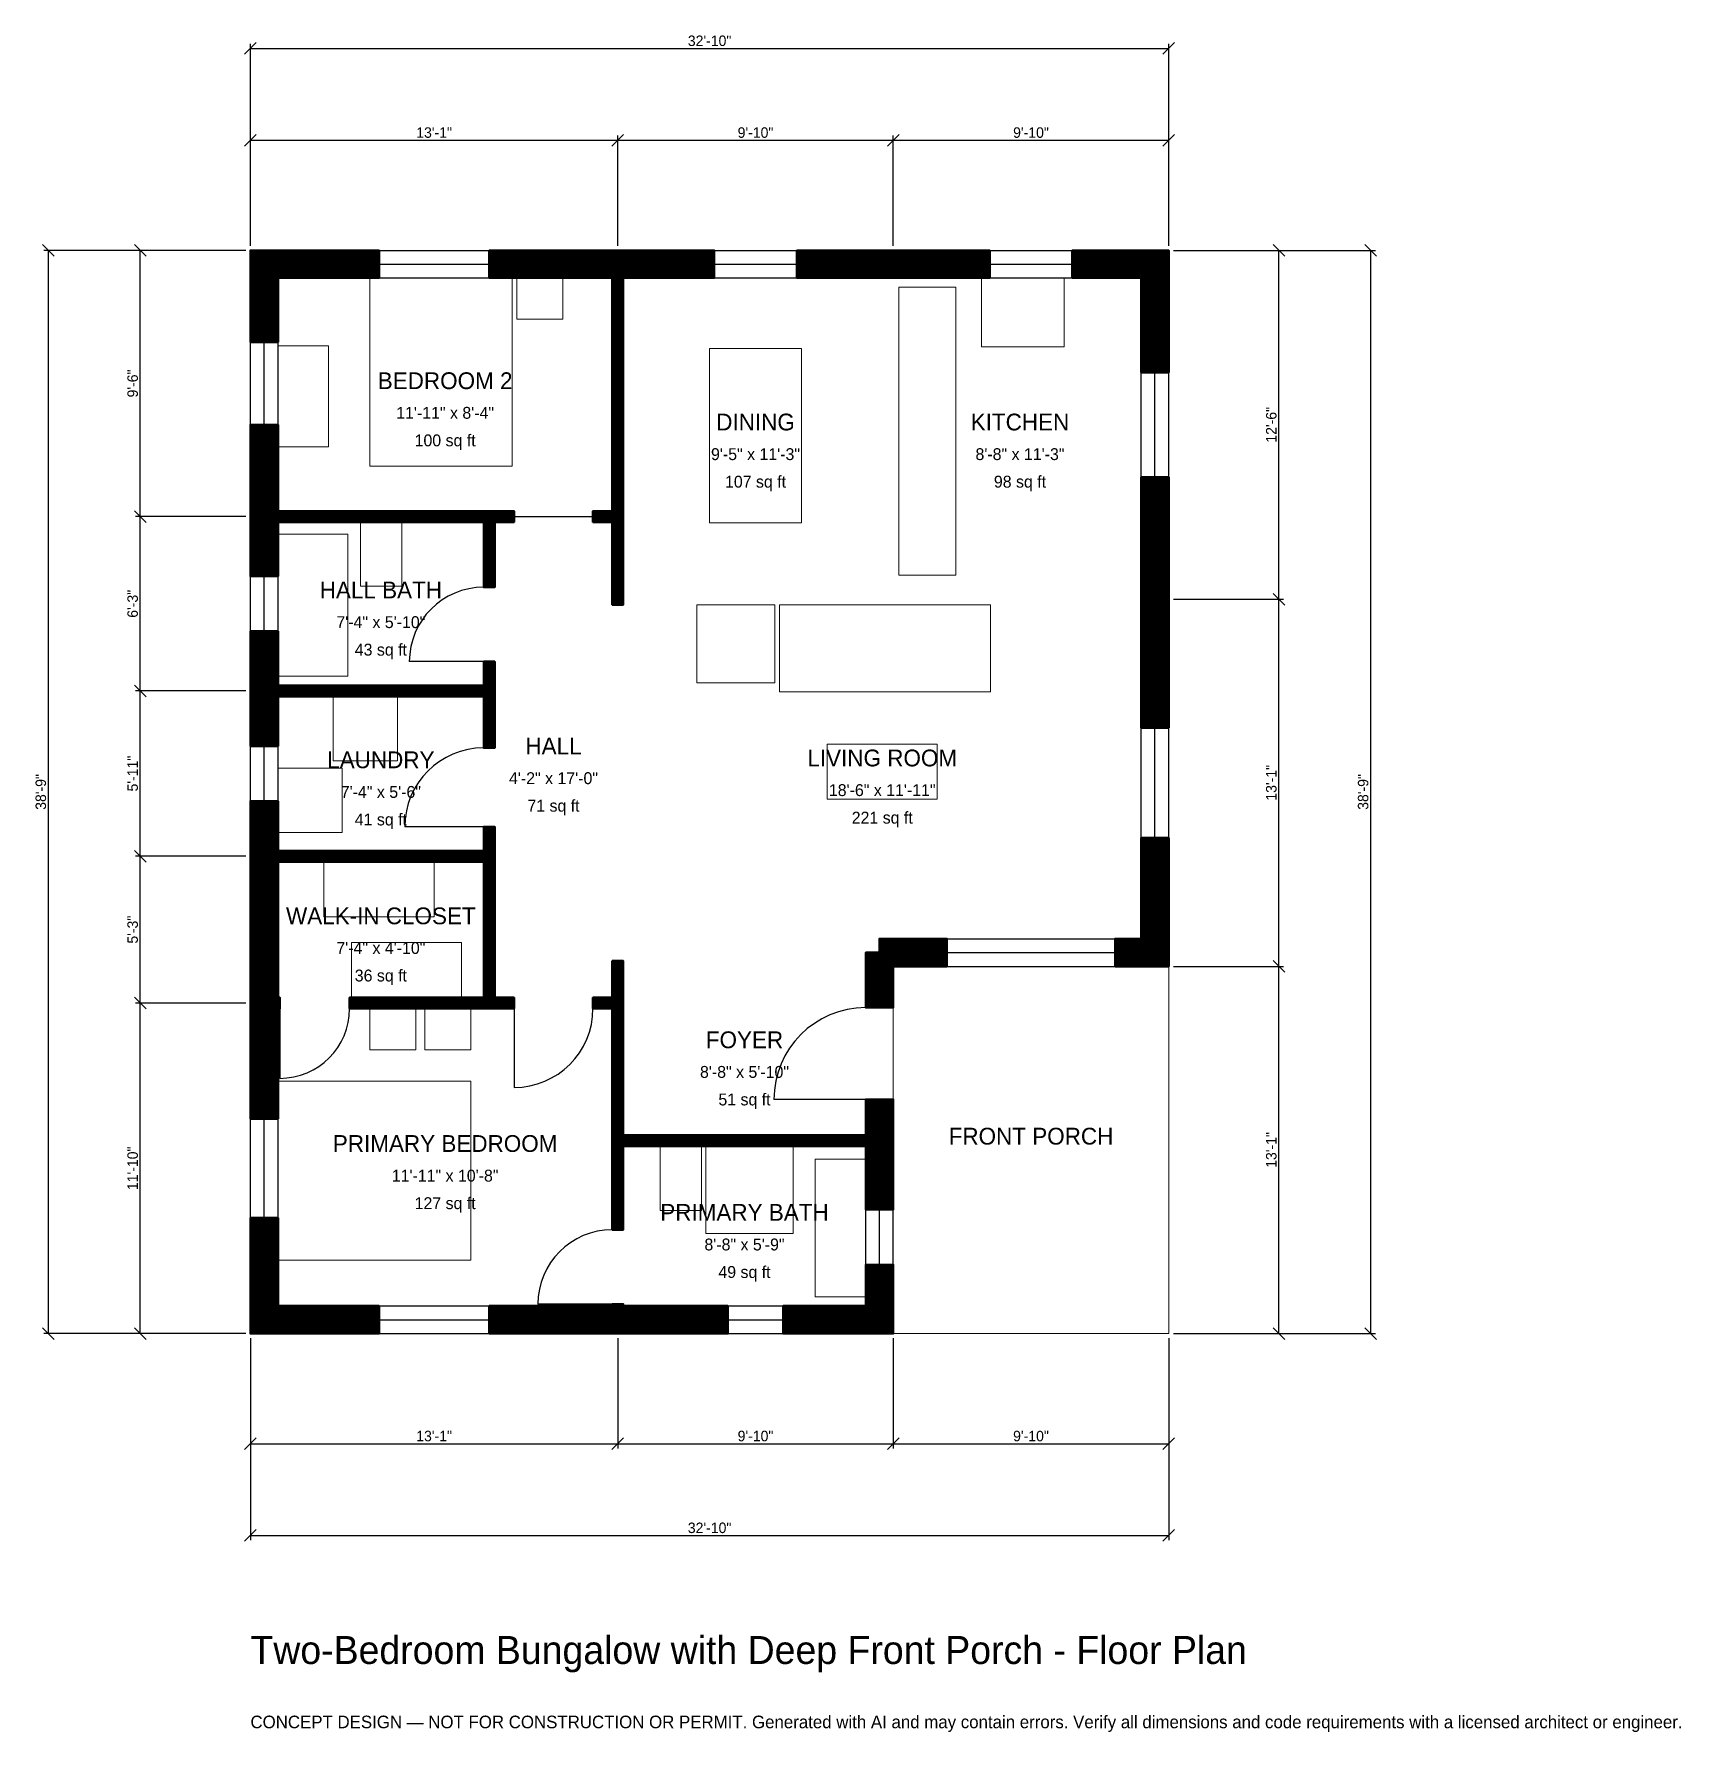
# Model space of a CAD drawing. Header units: inches. Extents: x -93 to 613, y -171 to 557.
import ezdxf
from ezdxf.enums import TextEntityAlignment as Align

# ---------------------------------------------------------------- set-up
doc = ezdxf.new("R2010")
doc.units = ezdxf.units.IN
doc.header["$MEASUREMENT"] = 0
doc.linetypes.add('DASHED', pattern=[0.6, 0.5, -0.1])
for name, color, linetype, lineweight in [('A-ANNO-DIMS', 1, 'Continuous', 13), ('A-ANNO-TEXT', 7, 'Continuous', 18), ('A-AREA-IDEN', 7, 'Continuous', 18), ('A-DOOR', 2, 'Continuous', 25), ('A-FLOR-FIXT', 9, 'Continuous', 13), ('A-FURN', 9, 'Continuous', 13), ('A-GLAZ', 4, 'Continuous', 25), ('A-SITE-PAVE', 8, 'Continuous', 13), ('A-WALL', 7, 'Continuous', 50), ('A-WALL-PATT', 8, 'Continuous', 13)]:
    doc.layers.add(name, color=color, linetype=linetype, lineweight=lineweight)
doc.dimstyles.new('PLAN', dxfattribs={"dimtxt": 4.5, "dimasz": 3, "dimexe": 2, "dimexo": 2, "dimgap": 1, "dimtad": 1, "dimdec": 0, "dimlunit": 4, "dimtsz": 2.5, "dimcen": 2.5, "dimclrd": 1, "dimclre": 1, "dimazin": 3, "dimtfac": 1, "dimtmove": 0, "dimatfit": 3})

msp = doc.modelspace()

# ---------------------------------------------------------------- hatches: boundary and pattern name
at = {"layer": 'A-WALL-PATT'}
h = msp.add_hatch(dxfattribs=at)
h.set_pattern_fill('ANSI31', color=8, scale=0.8)
h.paths.add_polyline_path([(0, 0), (0, 11.811), (0, 11.811), (0, 49.6063), (11.811, 49.6063), (11.811, 11.811), (55.1181, 11.811), (55.1181, 0), (11.811, 0), (11.811, 0), (0, 0), (0, 0), (0, 0)])
h.paths.add_polyline_path([(0, 135.8268), (0, 139.3701), (0, 139.3701), (0, 144.0945), (0, 144.0945), (0, 147.6378), (0, 198.8189), (0, 202.3622), (0, 202.3622), (0, 207.0866), (0, 207.0866), (0, 210.6299), (0, 228.3465), (11.811, 228.3465), (11.811, 210.6299), (11.811, 207.0866), (100, 207.0866), (100, 217.3228), (104.7244, 217.3228), (104.7244, 207.0866), (104.7244, 202.3622), (104.7244, 144.0945), (112.9921, 144.0945), (112.9921, 139.3701), (104.7244, 139.3701), (100, 139.3701), (42.5197, 139.3701), (42.5197, 144.0945), (100, 144.0945), (100, 202.3622), (11.811, 202.3622), (11.811, 198.8189), (11.811, 147.6378), (11.811, 144.0945), (12.5984, 144.0945), (12.5984, 139.3701), (11.811, 139.3701), (11.811, 135.8268), (11.811, 92.126), (0, 92.126), (0, 135.8268)])
h.paths.add_polyline_path([(0, 269.685), (0, 273.2283), (0, 273.2283), (0, 277.9528), (0, 277.9528), (0, 281.4961), (0, 301.1811), (11.811, 301.1811), (11.811, 281.4961), (11.811, 277.9528), (100, 277.9528), (100, 288.189), (104.7244, 288.189), (104.7244, 277.9528), (104.7244, 273.2283), (104.7244, 251.1811), (100, 251.1811), (100, 273.2283), (11.811, 273.2283), (11.811, 269.685), (11.811, 251.9685), (0, 251.9685), (0, 269.685)])
h.paths.add_polyline_path([(0, 344.4882), (0, 348.0315), (0, 348.0315), (0, 352.7559), (0, 352.7559), (0, 356.2992), (0, 389.7638), (11.811, 389.7638), (11.811, 356.2992), (11.811, 352.7559), (100, 352.7559), (104.7244, 352.7559), (112.9921, 352.7559), (112.9921, 348.0315), (104.7244, 348.0315), (104.7244, 320.0787), (100, 320.0787), (100, 348.0315), (11.811, 348.0315), (11.811, 344.4882), (11.811, 324.8031), (0, 324.8031), (0, 344.4882)])
h.paths.add_polyline_path([(0, 452.7559), (0, 452.7559), (0, 464.5669), (0, 464.5669), (0, 464.567), (11.811, 464.567), (11.811, 464.5669), (55.1181, 464.5669), (55.1181, 452.7559), (11.811, 452.7559), (11.811, 425.1968), (0, 425.1968), (0, 452.7559)])
h.paths.add_polyline_path([(151.5748, 464.5669), (155.1181, 464.5669), (155.1181, 464.567), (159.8425, 464.567), (159.8425, 464.5669), (163.3858, 464.5669), (198.8189, 464.5669), (198.8189, 452.7559), (163.3858, 452.7559), (159.8425, 452.7559), (159.8425, 352.7559), (159.8425, 348.0315), (159.8425, 312.5984), (155.1181, 312.5984), (155.1181, 348.0315), (146.8504, 348.0315), (146.8504, 352.7559), (155.1181, 352.7559), (155.1181, 452.7559), (151.5748, 452.7559), (102.3622, 452.7559), (102.3622, 464.5669), (151.5748, 464.5669)])
h.paths.add_polyline_path([(269.685, 464.5669), (281.4961, 464.5669), (316.9291, 464.5669), (316.9291, 452.7559), (281.4961, 452.7559), (269.685, 452.7559), (234.252, 452.7559), (234.252, 464.5669), (269.685, 464.5669)])
h.paths.add_polyline_path([(381.8898, 464.5669), (381.8898, 464.567), (393.7008, 464.567), (393.7008, 464.5669), (393.7008, 464.5669), (393.7008, 452.7559), (393.7008, 452.7559), (393.7008, 412.2047), (381.8898, 412.2047), (381.8898, 452.7559), (352.3622, 452.7559), (352.3622, 464.5669), (381.8898, 464.5669)])
h.paths.add_polyline_path([(393.7008, 320.8661), (393.7008, 309.0551), (393.7008, 259.8425), (381.8898, 259.8425), (381.8898, 309.0551), (381.8898, 320.8661), (381.8898, 367.3228), (393.7008, 367.3228), (393.7008, 320.8661)])
h.paths.add_polyline_path([(393.7008, 169.2913), (393.7008, 169.2913), (393.7008, 157.4803), (393.7008, 157.4803), (393.7008, 157.4803), (381.8898, 157.4803), (381.8898, 157.4803), (370.6693, 157.4803), (370.6693, 169.2913), (381.8898, 169.2913), (381.8898, 212.5984), (393.7008, 212.5984), (393.7008, 169.2913)])
h.paths.add_polyline_path([(275.5906, 157.4803), (275.5906, 139.7638), (263.7795, 139.7638), (263.7795, 163.3858), (269.685, 163.3858), (269.685, 169.2913), (298.622, 169.2913), (298.622, 157.4803), (275.5906, 157.4803)])
h.paths.add_polyline_path([(275.5906, 88.5827), (275.5906, 85.0394), (275.5906, 85.0394), (275.5906, 80.315), (275.5906, 80.315), (275.5906, 76.7717), (275.5906, 53.1496), (263.7795, 53.1496), (263.7795, 76.7717), (263.7795, 80.315), (159.8425, 80.315), (159.8425, 44.4882), (155.1181, 44.4882), (155.1181, 80.315), (155.1181, 85.0394), (155.1181, 139.3701), (146.8504, 139.3701), (146.8504, 144.0945), (155.1181, 144.0945), (155.1181, 159.8425), (159.8425, 159.8425), (159.8425, 144.0945), (159.8425, 139.3701), (159.8425, 85.0394), (263.7795, 85.0394), (263.7795, 88.5827), (263.7795, 100.3937), (275.5906, 100.3937), (275.5906, 88.5827)])
h.paths.add_polyline_path([(275.5906, 11.811), (275.5906, 11.811), (275.5906, 0), (275.5906, 0), (275.5906, 0), (263.7795, 0), (263.7795, 0), (228.3465, 0), (228.3465, 11.811), (263.7795, 11.811), (263.7795, 29.5276), (275.5906, 29.5276), (275.5906, 11.811)])
h.paths.add_polyline_path([(163.3858, 0), (159.8425, 0), (159.8425, 0), (155.1181, 0), (155.1181, 0), (151.5748, 0), (102.3622, 0), (102.3622, 11.811), (151.5748, 11.811), (155.1181, 11.811), (155.1181, 12.5984), (159.8425, 12.5984), (159.8425, 11.811), (163.3858, 11.811), (204.7244, 11.811), (204.7244, 0), (163.3858, 0)])

# ---------------------------------------------------------------- linework, layer by layer
at = {"layer": 'A-DOOR'}
for p, q in [((112.9921, 350.3937), (146.8504, 350.3937)), ((100, 288.189), (68.1102, 288.189)), ((100, 217.3228), (66.1417, 217.3228)), ((12.5984, 139.3701), (12.5984, 109.4488)), ((112.9921, 139.3701), (112.9921, 105.5118)), ((263.7795, 100.3937), (224.4094, 100.3937)), ((155.1181, 12.5984), (123.2283, 12.5984))]:
    msp.add_line(p, q, dxfattribs=at)
for centre, radius, start, end in [((100, 288.189), 31.8898, 90, 180), ((100, 217.3228), 33.8583, 90, 180), ((12.5984, 139.3701), 29.9213, 270, 360), ((112.9921, 139.3701), 33.8583, 270, 360), ((263.7795, 100.3937), 39.3701, 90, 180), ((155.1181, 12.5984), 31.8898, 90, 180)]:
    msp.add_arc(centre, radius, start, end, dxfattribs=at)
at = {"layer": 'A-FLOR-FIXT'}
for points in [[(277.9528, 325.1969), (302.3622, 325.1969), (302.3622, 448.8189), (277.9528, 448.8189)], [(11.811, 281.8898), (41.7323, 281.8898), (41.7323, 342.9134), (11.811, 342.9134)], [(47.2441, 320.4724), (64.9606, 320.4724), (64.9606, 348.0315), (47.2441, 348.0315)], [(175.5906, 52.7559), (193.3071, 52.7559), (193.3071, 80.315), (175.5906, 80.315)], [(195.2756, 42.9134), (232.6772, 42.9134), (232.6772, 80.315), (195.2756, 80.315)], [(242.126, 15.748), (263.7795, 15.748), (263.7795, 74.8031), (242.126, 74.8031)]]:
    msp.add_lwpolyline(points, close=True, dxfattribs=at)
at = {"layer": 'A-FURN'}
for points in [[(51.1811, 372.0472), (112.2047, 372.0472), (112.2047, 452.7559), (51.1811, 452.7559)], [(114.1732, 435.0394), (133.8583, 435.0394), (133.8583, 452.7559), (114.1732, 452.7559)], [(313.3858, 423.2283), (348.8189, 423.2283), (348.8189, 452.7559), (313.3858, 452.7559)], [(11.811, 380.315), (33.4646, 380.315), (33.4646, 423.622), (11.811, 423.622)], [(196.8504, 347.6378), (236.2205, 347.6378), (236.2205, 422.4409), (196.8504, 422.4409)], [(191.3386, 279.1339), (224.8031, 279.1339), (224.8031, 312.5984), (191.3386, 312.5984)], [(226.7717, 275.1969), (317.3228, 275.1969), (317.3228, 312.5984), (226.7717, 312.5984)], [(35.4331, 245.6693), (62.9921, 245.6693), (62.9921, 273.2283), (35.4331, 273.2283)], [(247.2441, 229.1339), (294.4882, 229.1339), (294.4882, 252.7559), (247.2441, 252.7559)], [(11.811, 214.9606), (39.3701, 214.9606), (39.3701, 242.5197), (11.811, 242.5197)], [(31.4961, 178.7402), (78.7402, 178.7402), (78.7402, 202.3622), (31.4961, 202.3622)], [(43.3071, 144.0945), (90.5512, 144.0945), (90.5512, 167.7165), (43.3071, 167.7165)], [(51.1811, 121.6535), (70.8661, 121.6535), (70.8661, 139.3701), (51.1811, 139.3701)], [(74.8031, 121.6535), (94.4882, 121.6535), (94.4882, 139.3701), (74.8031, 139.3701)], [(11.811, 31.4961), (94.4882, 31.4961), (94.4882, 108.2677), (11.811, 108.2677)]]:
    msp.add_lwpolyline(points, close=True, dxfattribs=at)
at = {"layer": 'A-GLAZ'}
for p, q in [((55.1181, 464.5669), (102.3622, 464.5669)), ((198.8189, 464.5669), (234.252, 464.5669)), ((316.9291, 464.5669), (352.3622, 464.5669)), ((55.1181, 458.6614), (102.3622, 458.6614)), ((55.1181, 452.7559), (102.3622, 452.7559)), ((198.8189, 458.6614), (234.252, 458.6614)), ((198.8189, 452.7559), (234.252, 452.7559)), ((316.9291, 458.6614), (352.3622, 458.6614)), ((316.9291, 452.7559), (352.3622, 452.7559)), ((0, 389.7638), (0, 425.1968)), ((5.9055, 389.7638), (5.9055, 425.1968)), ((11.811, 389.7638), (11.811, 425.1968)), ((381.8898, 367.3228), (381.8898, 412.2047)), ((387.7953, 367.3228), (387.7953, 412.2047)), ((393.7008, 367.3228), (393.7008, 412.2047)), ((0, 301.1811), (0, 324.8031)), ((5.9055, 301.1811), (5.9055, 324.8031)), ((11.811, 301.1811), (11.811, 324.8031)), ((381.8898, 212.5984), (381.8898, 259.8425)), ((387.7953, 212.5984), (387.7953, 259.8425)), ((393.7008, 212.5984), (393.7008, 259.8425)), ((0, 228.3465), (0, 251.9685)), ((5.9055, 228.3465), (5.9055, 251.9685)), ((11.811, 228.3465), (11.811, 251.9685)), ((298.622, 169.2913), (370.6693, 169.2913)), ((298.622, 163.3858), (370.6693, 163.3858)), ((298.622, 157.4803), (370.6693, 157.4803)), ((0, 49.6063), (0, 92.126)), ((5.9055, 49.6063), (5.9055, 92.126)), ((11.811, 49.6063), (11.811, 92.126)), ((263.7795, 29.5276), (263.7795, 53.1496)), ((269.685, 29.5276), (269.685, 53.1496)), ((275.5906, 29.5276), (275.5906, 53.1496)), ((55.1181, 11.811), (102.3622, 11.811)), ((204.7244, 11.811), (228.3465, 11.811)), ((55.1181, 5.9055), (102.3622, 5.9055)), ((55.1181, 0), (102.3622, 0)), ((204.7244, 5.9055), (228.3465, 5.9055)), ((204.7244, 0), (228.3465, 0))]:
    msp.add_line(p, q, dxfattribs=at)
at = {"layer": 'A-SITE-PAVE', "linetype": 'DASHED'}
msp.add_lwpolyline([(275.5906, 0), (393.7008, 0), (393.7008, 157.4803), (275.5906, 157.4803)], close=True, dxfattribs=at)
at = {"layer": 'A-WALL'}
for points in [[(0, 452.7559), (0, 452.7559), (0, 464.5669), (0, 464.5669), (0, 464.567), (11.811, 464.567), (11.811, 464.5669), (55.1181, 464.5669), (55.1181, 452.7559), (11.811, 452.7559), (11.811, 425.1968), (0, 425.1968), (0, 452.7559)], [(151.5748, 464.5669), (155.1181, 464.5669), (155.1181, 464.567), (159.8425, 464.567), (159.8425, 464.5669), (163.3858, 464.5669), (198.8189, 464.5669), (198.8189, 452.7559), (163.3858, 452.7559), (159.8425, 452.7559), (159.8425, 352.7559), (159.8425, 348.0315), (159.8425, 312.5984), (155.1181, 312.5984), (155.1181, 348.0315), (146.8504, 348.0315), (146.8504, 352.7559), (155.1181, 352.7559), (155.1181, 452.7559), (151.5748, 452.7559), (102.3622, 452.7559), (102.3622, 464.5669), (151.5748, 464.5669)], [(269.685, 464.5669), (281.4961, 464.5669), (316.9291, 464.5669), (316.9291, 452.7559), (281.4961, 452.7559), (269.685, 452.7559), (234.252, 452.7559), (234.252, 464.5669), (269.685, 464.5669)], [(381.8898, 464.5669), (381.8898, 464.567), (393.7008, 464.567), (393.7008, 464.5669), (393.7008, 464.5669), (393.7008, 452.7559), (393.7008, 452.7559), (393.7008, 412.2047), (381.8898, 412.2047), (381.8898, 452.7559), (352.3622, 452.7559), (352.3622, 464.5669), (381.8898, 464.5669)], [(0, 344.4882), (0, 348.0315), (0, 348.0315), (0, 352.7559), (0, 352.7559), (0, 356.2992), (0, 389.7638), (11.811, 389.7638), (11.811, 356.2992), (11.811, 352.7559), (100, 352.7559), (104.7244, 352.7559), (112.9921, 352.7559), (112.9921, 348.0315), (104.7244, 348.0315), (104.7244, 320.0787), (100, 320.0787), (100, 348.0315), (11.811, 348.0315), (11.811, 344.4882), (11.811, 324.8031), (0, 324.8031), (0, 344.4882)], [(393.7008, 320.8661), (393.7008, 309.0551), (393.7008, 259.8425), (381.8898, 259.8425), (381.8898, 309.0551), (381.8898, 320.8661), (381.8898, 367.3228), (393.7008, 367.3228), (393.7008, 320.8661)], [(0, 269.685), (0, 273.2283), (0, 273.2283), (0, 277.9528), (0, 277.9528), (0, 281.4961), (0, 301.1811), (11.811, 301.1811), (11.811, 281.4961), (11.811, 277.9528), (100, 277.9528), (100, 288.189), (104.7244, 288.189), (104.7244, 277.9528), (104.7244, 273.2283), (104.7244, 251.1811), (100, 251.1811), (100, 273.2283), (11.811, 273.2283), (11.811, 269.685), (11.811, 251.9685), (0, 251.9685), (0, 269.685)], [(0, 135.8268), (0, 139.3701), (0, 139.3701), (0, 144.0945), (0, 144.0945), (0, 147.6378), (0, 198.8189), (0, 202.3622), (0, 202.3622), (0, 207.0866), (0, 207.0866), (0, 210.6299), (0, 228.3465), (11.811, 228.3465), (11.811, 210.6299), (11.811, 207.0866), (100, 207.0866), (100, 217.3228), (104.7244, 217.3228), (104.7244, 207.0866), (104.7244, 202.3622), (104.7244, 144.0945), (112.9921, 144.0945), (112.9921, 139.3701), (104.7244, 139.3701), (100, 139.3701), (42.5197, 139.3701), (42.5197, 144.0945), (100, 144.0945), (100, 202.3622), (11.811, 202.3622), (11.811, 198.8189), (11.811, 147.6378), (11.811, 144.0945), (12.5984, 144.0945), (12.5984, 139.3701), (11.811, 139.3701), (11.811, 135.8268), (11.811, 92.126), (0, 92.126), (0, 135.8268)], [(393.7008, 169.2913), (393.7008, 169.2913), (393.7008, 157.4803), (393.7008, 157.4803), (393.7008, 157.4803), (381.8898, 157.4803), (381.8898, 157.4803), (370.6693, 157.4803), (370.6693, 169.2913), (381.8898, 169.2913), (381.8898, 212.5984), (393.7008, 212.5984), (393.7008, 169.2913)], [(275.5906, 157.4803), (275.5906, 139.7638), (263.7795, 139.7638), (263.7795, 163.3858), (269.685, 163.3858), (269.685, 169.2913), (298.622, 169.2913), (298.622, 157.4803), (275.5906, 157.4803)], [(275.5906, 88.5827), (275.5906, 85.0394), (275.5906, 85.0394), (275.5906, 80.315), (275.5906, 80.315), (275.5906, 76.7717), (275.5906, 53.1496), (263.7795, 53.1496), (263.7795, 76.7717), (263.7795, 80.315), (159.8425, 80.315), (159.8425, 44.4882), (155.1181, 44.4882), (155.1181, 80.315), (155.1181, 85.0394), (155.1181, 139.3701), (146.8504, 139.3701), (146.8504, 144.0945), (155.1181, 144.0945), (155.1181, 159.8425), (159.8425, 159.8425), (159.8425, 144.0945), (159.8425, 139.3701), (159.8425, 85.0394), (263.7795, 85.0394), (263.7795, 88.5827), (263.7795, 100.3937), (275.5906, 100.3937), (275.5906, 88.5827)], [(0, 0), (0, 11.811), (0, 11.811), (0, 49.6063), (11.811, 49.6063), (11.811, 11.811), (55.1181, 11.811), (55.1181, 0), (11.811, 0), (11.811, 0), (0, 0), (0, 0), (0, 0)], [(275.5906, 11.811), (275.5906, 11.811), (275.5906, 0), (275.5906, 0), (275.5906, 0), (263.7795, 0), (263.7795, 0), (228.3465, 0), (228.3465, 11.811), (263.7795, 11.811), (263.7795, 29.5276), (275.5906, 29.5276), (275.5906, 11.811)], [(163.3858, 0), (159.8425, 0), (159.8425, 0), (155.1181, 0), (155.1181, 0), (151.5748, 0), (102.3622, 0), (102.3622, 11.811), (151.5748, 11.811), (155.1181, 11.811), (155.1181, 12.5984), (159.8425, 12.5984), (159.8425, 11.811), (163.3858, 11.811), (204.7244, 11.811), (204.7244, 0), (163.3858, 0)]]:
    msp.add_lwpolyline(points, close=True, dxfattribs=at)

# ---------------------------------------------------------------- texts
at = {"layer": 'A-ANNO-TEXT'}
for s, height, p in [('Two-Bedroom Bungalow with Deep Front Porch - Floor Plan', 12, (0, -141.7323)), ('CONCEPT DESIGN — NOT FOR CONSTRUCTION OR PERMIT. Generated with AI and may contain errors. Verify all dimensions and code requirements with a licensed architect or engineer.', 5.4, (0, -169.2913))]:
    msp.add_text(s, height=height, dxfattribs=at).set_placement(p)
at = {"layer": 'A-AREA-IDEN'}
for s, height, p in [('BEDROOM 2', 7.2, (83.4646, 408.6614)), ('11\'-11" x 8\'-4"', 5.1, (83.4646, 394.8819)), ('DINING', 7.2, (216.5354, 390.9449)), ('KITCHEN', 7.2, (329.9213, 390.9449)), ('100 sq ft', 5.1, (83.4646, 383.0709)), ('9\'-5" x 11\'-3"', 5.1, (216.5354, 377.1654)), ('8\'-8" x 11\'-3"', 5.1, (329.9213, 377.1654)), ('107 sq ft', 5.1, (216.5354, 365.3543)), ('98 sq ft', 5.1, (329.9213, 365.3543)), ('HALL BATH', 7.2, (55.9055, 318.8976)), ('7\'-4" x 5\'-10"', 5.1, (55.9055, 305.1181)), ('43 sq ft', 5.1, (55.9055, 293.3071)), ('HALL', 7.2, (129.9213, 251.9685)), ('LAUNDRY', 7.2, (55.9055, 246.063)), ('LIVING ROOM', 7.2, (270.8661, 246.8504)), ('4\'-2" x 17\'-0"', 5.1, (129.9213, 238.189)), ('7\'-4" x 5\'-6"', 5.1, (55.9055, 232.2835)), ('18\'-6" x 11\'-11"', 5.1, (270.8661, 233.0709)), ('71 sq ft', 5.1, (129.9213, 226.378)), ('41 sq ft', 5.1, (55.9055, 220.4724)), ('221 sq ft', 5.1, (270.8661, 221.2598)), ('WALK-IN CLOSET', 7.2, (55.9055, 179.1339)), ('7\'-4" x 4\'-10"', 5.1, (55.9055, 165.3543)), ('36 sq ft', 5.1, (55.9055, 153.5433)), ('FOYER', 7.2, (211.811, 125.9843)), ('8\'-8" x 5\'-10"', 5.1, (211.811, 112.2047)), ('51 sq ft', 5.1, (211.811, 100.3937)), ('FRONT PORCH', 7.2, (334.6457, 84.6457)), ('PRIMARY BEDROOM', 7.2, (83.4646, 81.4961)), ('11\'-11" x 10\'-8"', 5.1, (83.4646, 67.7165)), ('127 sq ft', 5.1, (83.4646, 55.9055)), ('PRIMARY BATH', 7.2, (211.811, 51.9685)), ('8\'-8" x 5\'-9"', 5.1, (211.811, 38.189)), ('49 sq ft', 5.1, (211.811, 26.378))]:
    msp.add_text(s, height=height, dxfattribs=at).set_placement(p, align=Align.MIDDLE_CENTER)

# ---------------------------------------------------------------- dimensions: what is measured, and where the dimension line sits
at = {"layer": 'A-ANNO-DIMS'}
for base, p1, p2, text in [((0, 551.1811), (0, 464.5669), (393.7008, 464.5669), '32\'-10"'), ((0, 511.811), (0, 464.5669), (157.4803, 464.5669), '13\'-1"'), ((157.4803, 511.811), (157.4803, 464.5669), (275.5906, 464.5669), '9\'-10"'), ((275.5906, 511.811), (275.5906, 464.5669), (393.7008, 464.5669), '9\'-10"'), ((0, -47.2441), (0, 0), (157.4803, 0), '13\'-1"'), ((0, -86.6142), (0, 0), (393.7008, 0), '32\'-10"'), ((157.4803, -47.2441), (157.4803, 0), (275.5906, 0), '9\'-10"'), ((275.5906, -47.2441), (275.5906, 0), (393.7008, 0), '9\'-10"')]:
    msp.add_linear_dim(base=base, p1=p1, p2=p2, text=text, dimstyle='PLAN', dxfattribs=at).render()
for base, p1, p2, text in [((-86.6142, 0), (0, 0), (0, 464.5669), '38\'-9"'), ((-47.2441, 350.3937), (0, 350.3937), (0, 464.5669), '9\'-6"'), ((440.9449, 314.9606), (393.7008, 314.9606), (393.7008, 464.5669), '12\'-6"'), ((480.315, 0), (393.7008, 0), (393.7008, 464.5669), '38\'-9"'), ((-47.2441, 275.5906), (0, 275.5906), (0, 350.3937), '6\'-3"'), ((440.9449, 157.4803), (393.7008, 157.4803), (393.7008, 314.9606), '13\'-1"'), ((-47.2441, 204.7244), (0, 204.7244), (0, 275.5906), '5\'-11"'), ((-47.2441, 141.7323), (0, 141.7323), (0, 204.7244), '5\'-3"'), ((440.9449, 0), (393.7008, 0), (393.7008, 157.4803), '13\'-1"'), ((-47.2441, 0), (0, 0), (0, 141.7323), '11\'-10"')]:
    msp.add_linear_dim(base=base, p1=p1, p2=p2, angle=90, text=text, dimstyle='PLAN', dxfattribs=at).render()

doc.saveas('drawing.dxf')
